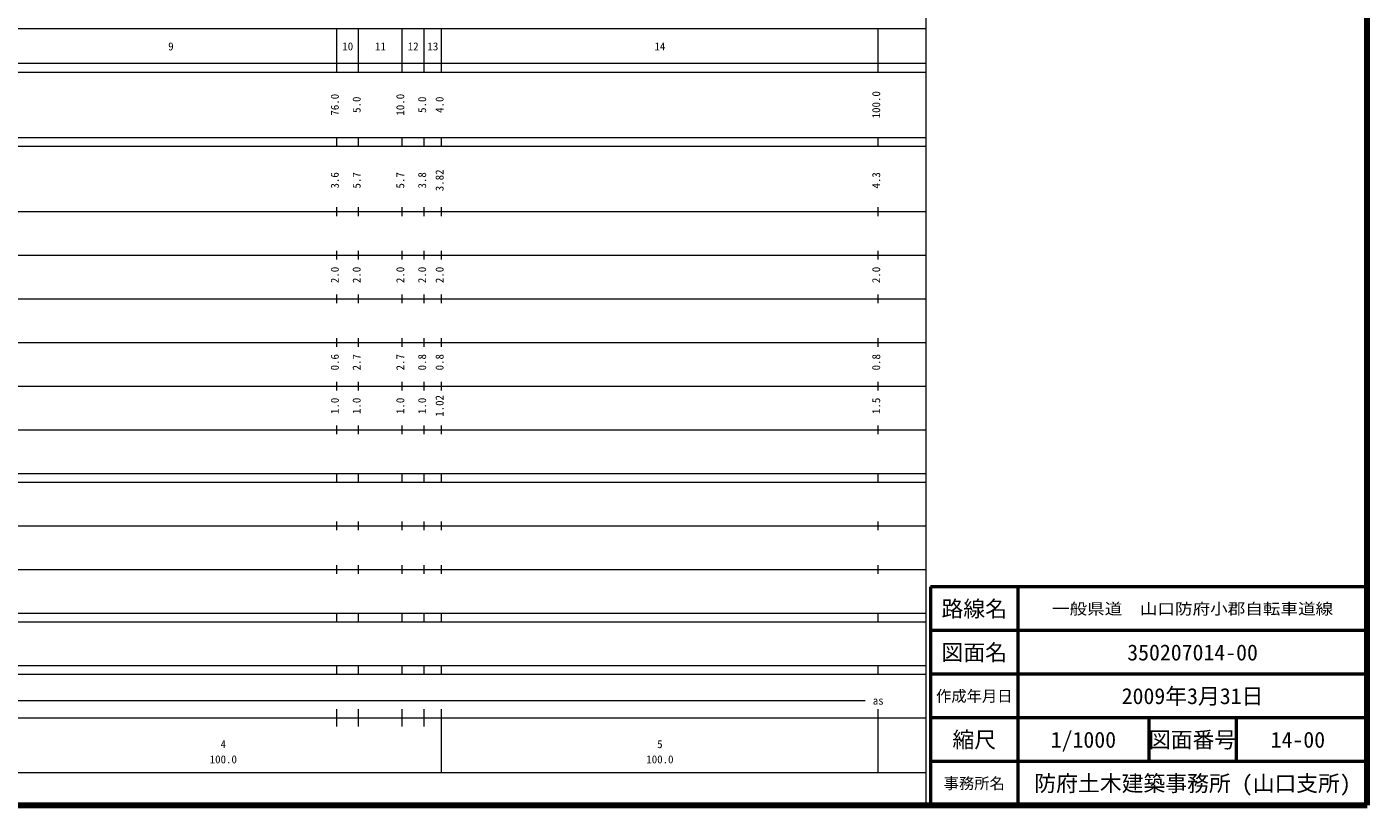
# Model space of a CAD drawing. Units: millimetres on the paper, enlarged 1000 times. Extents: x 40000 to 680000, y 20000 to 380000.
# Drawn here: x 372995 to 680000, y 20000 to 198357 of the extents above; entities that cross this region are included whole.
import ezdxf
from ezdxf.enums import TextEntityAlignment as Align

# ---------------------------------------------------------------- set-up
doc = ezdxf.new("R2010")
doc.units = ezdxf.units.MM
doc.header["$LTSCALE"] = 1000
for name, color, linetype, lineweight in [('M-TTL', 2, 'Continuous', 140), ('M-TTL-BAND', 7, 'Continuous', 13), ('M-TTL-FRAM', 2, 'Continuous', 50), ('M-TTL-LINE', 7, 'Continuous', 50)]:
    doc.layers.add(name, color=color, linetype=linetype, lineweight=lineweight)
doc.layers.add('M-TTL-TXT', color=7, linetype='Continuous')
doc.styles.add('ＭＳ ゴシック', font='')
doc.styles.get('ＭＳ ゴシック').set_extended_font_data('MS Gothic')

msp = doc.modelspace()

# ---------------------------------------------------------------- linework, layer by layer
at = {"layer": 'M-TTL'}
for p, q in [((680000, 20000), (680000, 380000)), ((40000, 20000), (680000, 20000))]:
    msp.add_line(p, q, dxfattribs=at)
at = {"layer": 'M-TTL-BAND'}
for p, q in [((579000, 20000), (579000, 370000)), ((68000, 198000), (579000, 198000)), ((444000, 188000), (444000, 198000)), ((449000, 188000), (449000, 198000)), ((459000, 188000), (459000, 198000)), ((464000, 188000), (464000, 198000)), ((468000, 188000), (468000, 198000)), ((568000, 188000), (568000, 198000)), ((40000, 190000), (579000, 190000)), ((40000, 188000), (579000, 188000)), ((40000, 173000), (579000, 173000)), ((444000, 171000), (444000, 173000)), ((449000, 171000), (449000, 173000)), ((459000, 171000), (459000, 173000)), ((464000, 171000), (464000, 173000)), ((468000, 171000), (468000, 173000)), ((568000, 171000), (568000, 173000)), ((40000, 171000), (579000, 171000)), ((444000, 155000), (444000, 157000)), ((449000, 155000), (449000, 157000)), ((459000, 155000), (459000, 157000)), ((464000, 155000), (464000, 157000)), ((468000, 155000), (468000, 157000)), ((568000, 155000), (568000, 157000)), ((40000, 156000), (579000, 156000)), ((46000, 146000), (579000, 146000)), ((444000, 145000), (444000, 147000)), ((449000, 145000), (449000, 147000)), ((459000, 145000), (459000, 147000)), ((464000, 145000), (464000, 147000)), ((468000, 145000), (468000, 147000)), ((568000, 145000), (568000, 147000)), ((52000, 136000), (579000, 136000)), ((444000, 135000), (444000, 137000)), ((449000, 135000), (449000, 137000)), ((459000, 135000), (459000, 137000)), ((464000, 135000), (464000, 137000)), ((468000, 135000), (468000, 137000)), ((568000, 135000), (568000, 137000)), ((46000, 126000), (579000, 126000)), ((444000, 125000), (444000, 127000)), ((449000, 125000), (449000, 127000)), ((459000, 125000), (459000, 127000)), ((464000, 125000), (464000, 127000)), ((468000, 125000), (468000, 127000)), ((568000, 125000), (568000, 127000)), ((444000, 115000), (444000, 117000)), ((449000, 115000), (449000, 117000)), ((459000, 115000), (459000, 117000)), ((464000, 115000), (464000, 117000)), ((468000, 115000), (468000, 117000)), ((568000, 115000), (568000, 117000)), ((52000, 116000), (579000, 116000)), ((46000, 106000), (579000, 106000)), ((444000, 105000), (444000, 107000)), ((449000, 105000), (449000, 107000)), ((459000, 105000), (459000, 107000)), ((464000, 105000), (464000, 107000)), ((468000, 105000), (468000, 107000)), ((568000, 105000), (568000, 107000)), ((40000, 96000), (579000, 96000)), ((444000, 94000), (444000, 96000)), ((449000, 94000), (449000, 96000)), ((459000, 94000), (459000, 96000)), ((464000, 94000), (464000, 96000)), ((468000, 94000), (468000, 96000)), ((568000, 94000), (568000, 96000)), ((40000, 94000), (579000, 94000)), ((49000, 84000), (579000, 84000)), ((444000, 83000), (444000, 85000)), ((449000, 83000), (449000, 85000)), ((459000, 83000), (459000, 85000)), ((464000, 83000), (464000, 85000)), ((468000, 83000), (468000, 85000)), ((568000, 83000), (568000, 85000)), ((40000, 74000), (579000, 74000)), ((444000, 73000), (444000, 75000)), ((449000, 73000), (449000, 75000)), ((459000, 73000), (459000, 75000)), ((464000, 73000), (464000, 75000)), ((468000, 73000), (468000, 75000)), ((568000, 73000), (568000, 75000)), ((40000, 64000), (579000, 64000)), ((40000, 62000), (579000, 62000)), ((444000, 62000), (444000, 64000)), ((449000, 62000), (449000, 64000)), ((459000, 62000), (459000, 64000)), ((464000, 62000), (464000, 64000)), ((468000, 62000), (468000, 64000)), ((568000, 62000), (568000, 64000)), ((40000, 52000), (579000, 52000)), ((40000, 50000), (579000, 50000)), ((444000, 50000), (444000, 52000)), ((449000, 50000), (449000, 52000)), ((459000, 50000), (459000, 52000)), ((464000, 50000), (464000, 52000)), ((468000, 50000), (468000, 52000)), ((568000, 50000), (568000, 52000)), ((71000, 44000), (565000, 44000)), ((40000, 40000), (579000, 40000)), ((444000, 38000), (444000, 42000)), ((449000, 38000), (449000, 42000)), ((459000, 38000), (459000, 42000)), ((464000, 38000), (464000, 42000)), ((468000, 27500), (468000, 42000)), ((568000, 27500), (568000, 42000)), ((68000, 27500), (579000, 27500))]:
    msp.add_line(p, q, dxfattribs=at)
at = {"layer": 'M-TTL-FRAM'}
for p, q in [((680000, 70000), (580000, 70000)), ((580000, 70000), (580000, 20000))]:
    msp.add_line(p, q, dxfattribs=at)
at = {"layer": 'M-TTL-LINE'}
for p, q in [((600000, 70000), (600000, 20000)), ((680000, 60000), (580000, 60000)), ((680000, 50000), (580000, 50000)), ((680000, 40000), (580000, 40000)), ((630000, 40000), (630000, 30000)), ((650000, 40000), (650000, 30000)), ((680000, 30000), (580000, 30000))]:
    msp.add_line(p, q, dxfattribs=at)

# ---------------------------------------------------------------- texts
at = {"layer": 'M-TTL-BAND', "style": 'ＭＳ ゴシック'}
for s, p in [('9', (406000, 192405)), ('10', (446500, 192405)), ('11', (454000, 192405)), ('12', (461500, 192405)), ('13', (466000, 192405)), ('14', (518000, 192405)), ('as', (568000, 42500)), ('4', (418000, 32523)), ('5', (518000, 32523)), ('100.0', (418000, 29033)), ('100.0', (518000, 29033))]:
    msp.add_text(s, height=1833, dxfattribs=at).set_placement(p, align=Align.BOTTOM_CENTER)
for s, p in [('76.0', (445000, 180500)), ('5.0', (450000, 180500)), ('10.0', (460000, 180500)), ('5.0', (465000, 180500)), ('4.0', (469000, 180500)), ('100.0', (569000, 180500)), ('3.6', (445000, 163174)), ('5.7', (450000, 163174)), ('5.7', (460000, 163174)), ('3.8', (465000, 163174)), ('3.82', (469000, 163174)), ('4.3', (569000, 163174)), ('2.0', (445000, 141500)), ('2.0', (450000, 141500)), ('2.0', (460000, 141500)), ('2.0', (465000, 141500)), ('2.0', (469000, 141500)), ('2.0', (569000, 141500)), ('0.6', (445000, 121500)), ('2.7', (450000, 121500)), ('2.7', (460000, 121500)), ('0.8', (465000, 121500)), ('0.8', (469000, 121500)), ('0.8', (569000, 121500)), ('1.02', (469000, 111500)), ('1.0', (445000, 111500)), ('1.0', (450000, 111500)), ('1.0', (460000, 111500)), ('1.0', (465000, 111500)), ('1.5', (569000, 111500))]:
    msp.add_text(s, height=1833, rotation=90, dxfattribs=at).set_placement(p, align=Align.BOTTOM_CENTER)
at = {"layer": 'M-TTL-TXT', "style": 'ＭＳ ゴシック'}
for s, height, p in [('路線名', 3666, (590000, 65000)), ('路線名', 3666, (590000, 65000)), ('図面名', 3666, (590000, 55000)), ('図面名', 3666, (590000, 55000)), ('350207014-00', 3666, (640000, 55000)), ('作成年月日', 2566, (590000, 45000)), ('作成年月日', 2566, (590000, 45000)), ('2009年3月31日', 3666, (640000, 45000)), ('縮尺', 3666, (590000, 35000)), ('縮尺', 3666, (590000, 35000)), ('1/1000', 3666, (615000, 35000)), ('図面番号', 3666, (640000, 35000)), ('図面番号', 3666, (640000, 35000)), ('14-00', 3666, (664125, 35000)), ('事務所名', 2566, (590000, 25000)), ('事務所名', 2566, (590000, 25000)), ('防府土木建築事務所 (山口支所)', 3666, (640000, 25000))]:
    msp.add_text(s, height=height, dxfattribs=at).set_placement(p, align=Align.MIDDLE_CENTER)
at = {"layer": 'M-TTL-TXT', "style": 'ＭＳ ゴシック', "width": 1.15}
msp.add_text('一般県道\u3000山口防府小郡自転車道線', height=2566, dxfattribs=at).set_placement((640000, 65000), align=Align.MIDDLE_CENTER)

doc.saveas('drawing.dxf')
